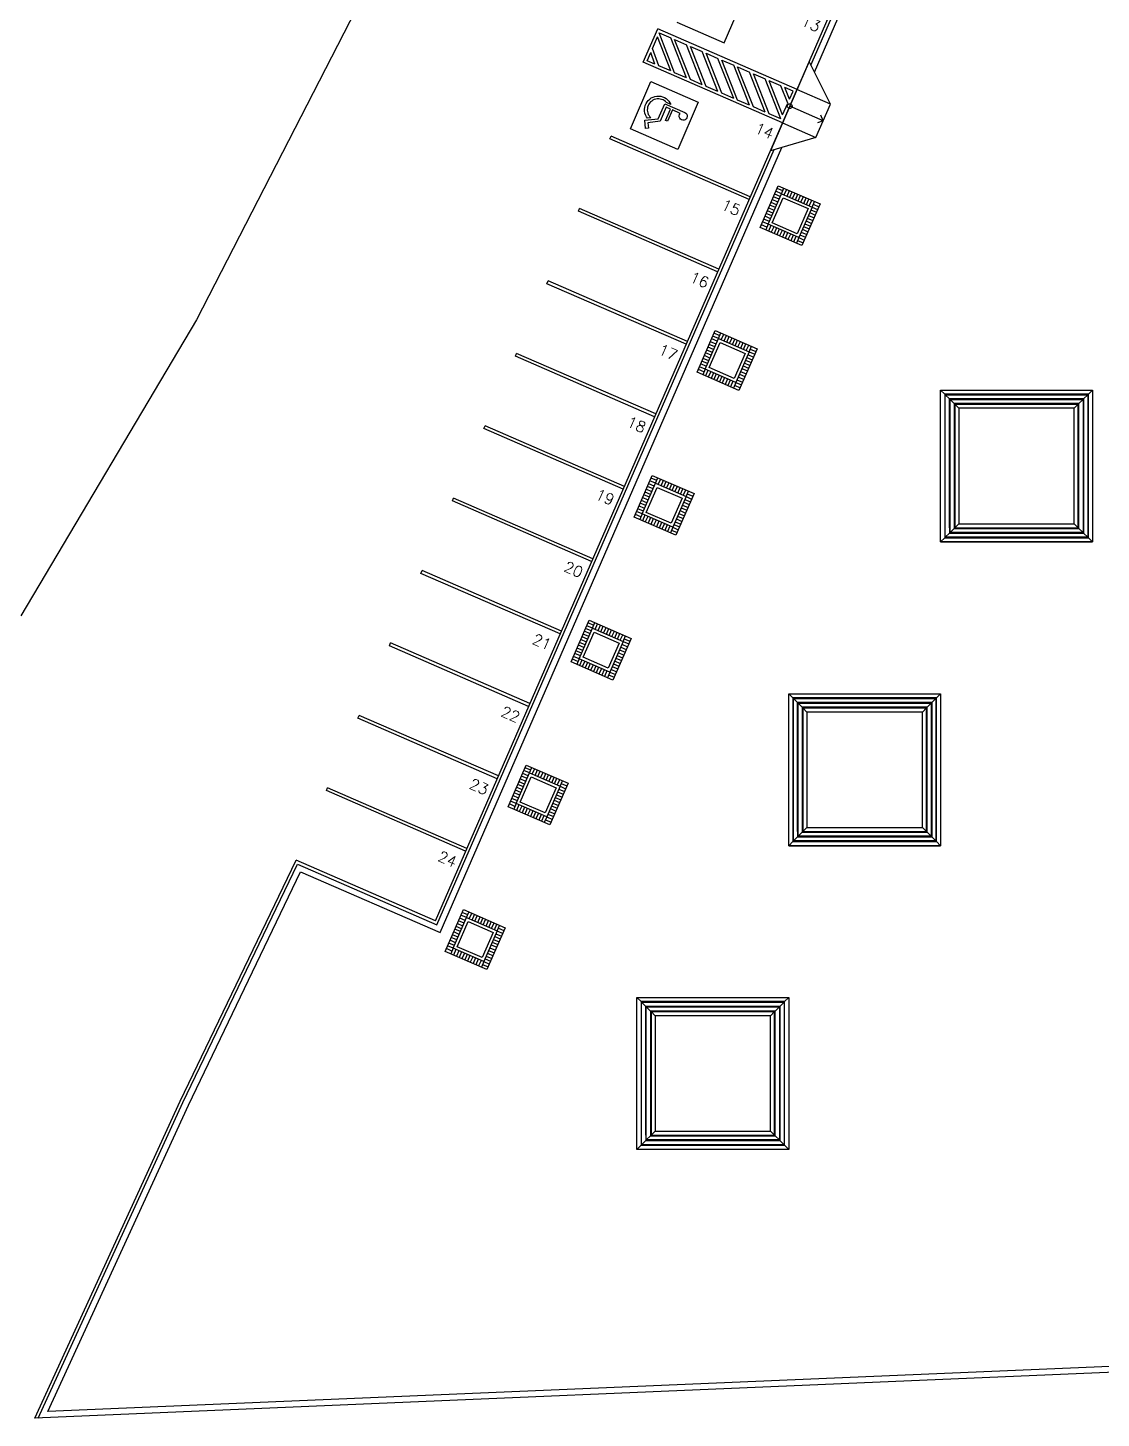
# Model space of a CAD drawing. Header units: inches. Extents: x 542650 to 544515, y 9574150 to 9574595.
# Drawn here: x 542708.08 to 542743.42, y 9574162.39 to 9574208.17 of the extents above; entities that cross this region are included whole.
import ezdxf
from ezdxf.enums import TextEntityAlignment as Align

# ---------------------------------------------------------------- set-up
doc = ezdxf.new("R2010")
doc.units = ezdxf.units.IN
doc.header["$MEASUREMENT"] = 0
doc.linetypes.add('CONTINUO', pattern=[0])
doc.layers.add('I-ARQ', color=8, linetype='Continuous')
doc.styles.add('COTA250', font='ROMANS.SHX')

msp = doc.modelspace()

# ---------------------------------------------------------------- linework, layer by layer
at = {"layer": 'I-ARQ', "linetype": 'CONTINUO'}
for p, q in [((542720.35, 9574211.621), (542713.629, 9574198.547)), ((542713.629, 9574198.547), (542707.851, 9574188.801)), ((542713.096, 9574172.827), (542716.912, 9574180.759)), ((542713.186, 9574172.784), (542716.963, 9574180.634)), ((542708.305, 9574162.389), (542713.096, 9574172.827)), ((542708.417, 9574162.394), (542713.186, 9574172.785)), ((542708.735, 9574162.607), (542713.367, 9574172.7)), ((542743.887, 9574163.903), (542708.305, 9574162.389))]:
    msp.add_line(p, q, dxfattribs=at)
at = {"layer": 'I-ARQ'}
for p, q in [((542731.003, 9574207.673), (542731.681, 9574209.232)), ((542721.497, 9574178.765), (542734.463, 9574208.566)), ((542729.444, 9574208.351), (542731.003, 9574207.673)), ((542733.863, 9574206.937), (542734.594, 9574208.618)), ((542733.98, 9574206.704), (542734.857, 9574208.722)), ((542728.342, 9574207.031), (542728.821, 9574208.131)), ((542733.408, 9574206.135), (542728.821, 9574208.131)), ((542729.376, 9574206.69), (542728.872, 9574207.999)), ((542728.872, 9574207.999), (542729.247, 9574207.837)), ((542728.647, 9574207.481), (542728.816, 9574207.87)), ((542728.857, 9574206.916), (542728.647, 9574207.481)), ((542729.246, 9574206.746), (542728.816, 9574207.87)), ((542729.765, 9574206.521), (542729.247, 9574207.837)), ((542729.895, 9574206.464), (542729.377, 9574207.78)), ((542729.377, 9574207.78), (542729.766, 9574207.611)), ((542730.284, 9574206.295), (542729.766, 9574207.611)), ((542729.895, 9574207.554), (542730.284, 9574207.385)), ((542730.413, 9574206.238), (542729.895, 9574207.554)), ((542732.929, 9574205.035), (542728.342, 9574207.031)), ((542728.473, 9574207.082), (542728.59, 9574207.351)), ((542728.727, 9574206.972), (542728.473, 9574207.082)), ((542728.727, 9574206.972), (542728.59, 9574207.351)), ((542730.802, 9574206.069), (542730.284, 9574207.385)), ((542730.414, 9574207.329), (542730.803, 9574207.159)), ((542730.932, 9574206.013), (542730.414, 9574207.329)), ((542731.321, 9574205.844), (542730.803, 9574207.159)), ((542730.933, 9574207.103), (542731.322, 9574206.934)), ((542731.451, 9574205.787), (542730.933, 9574207.103)), ((542729.246, 9574206.746), (542728.857, 9574206.916)), ((542729.765, 9574206.521), (542729.376, 9574206.69)), ((542731.84, 9574205.618), (542731.322, 9574206.934)), ((542731.451, 9574206.877), (542731.84, 9574206.708)), ((542731.969, 9574205.561), (542731.451, 9574206.877)), ((542732.359, 9574205.392), (542731.84, 9574206.708)), ((542731.97, 9574206.652), (542732.359, 9574206.482)), ((542732.488, 9574205.336), (542731.97, 9574206.652)), ((542727.918, 9574204.843), (542728.596, 9574206.402)), ((542728.596, 9574206.402), (542730.155, 9574205.724)), ((542730.284, 9574206.295), (542729.895, 9574206.464)), ((542730.802, 9574206.069), (542730.413, 9574206.238)), ((542732.877, 9574205.167), (542732.359, 9574206.482)), ((542732.878, 9574206.257), (542732.489, 9574206.426)), ((542732.932, 9574205.3), (542732.489, 9574206.426)), ((542733.102, 9574205.689), (542732.878, 9574206.257)), ((542733.405, 9574206.136), (542732.927, 9574205.036)), ((542733.274, 9574206.085), (542733.008, 9574206.2)), ((542733.158, 9574205.818), (542733.008, 9574206.2)), ((542733.158, 9574205.818), (542733.274, 9574206.085)), ((542730.155, 9574205.724), (542729.477, 9574204.165)), ((542731.321, 9574205.844), (542730.932, 9574206.013)), ((542731.84, 9574205.618), (542731.451, 9574205.787)), ((542732.932, 9574205.3), (542733.102, 9574205.689)), ((542732.359, 9574205.392), (542731.969, 9574205.561)), ((542732.875, 9574205.168), (542732.488, 9574205.336)), ((542732.875, 9574205.168), (542732.876, 9574205.17)), ((542729.477, 9574204.165), (542727.918, 9574204.843)), ((542721.655, 9574178.375), (542732.903, 9574204.229)), ((542727.245, 9574204.509), (542727.285, 9574204.601)), ((542731.83, 9574202.514), (542727.245, 9574204.509)), ((542731.869, 9574202.606), (542727.285, 9574204.601)), ((542721.551, 9574178.638), (542732.653, 9574204.155)), ((542732.192, 9574201.593), (542732.791, 9574202.969)), ((542732.192, 9574201.593), (542732.791, 9574202.969)), ((542732.934, 9574202.797), (542732.751, 9574202.877)), ((542732.791, 9574202.969), (542734.166, 9574202.37)), ((542732.791, 9574202.969), (542734.166, 9574202.37)), ((542732.894, 9574202.705), (542732.974, 9574202.889)), ((542732.986, 9574202.665), (542733.066, 9574202.849)), ((542731.869, 9574202.606), (542731.83, 9574202.514)), ((542732.455, 9574201.697), (542732.894, 9574202.705)), ((542732.455, 9574201.697), (542732.894, 9574202.705)), ((542732.735, 9574202.339), (542732.551, 9574202.418)), ((542732.587, 9574201.749), (542732.946, 9574202.574)), ((542732.775, 9574202.43), (542732.591, 9574202.51)), ((542732.814, 9574202.522), (542732.631, 9574202.602)), ((542732.854, 9574202.614), (542732.671, 9574202.693)), ((542732.894, 9574202.705), (542732.711, 9574202.785)), ((542732.894, 9574202.705), (542733.903, 9574202.267)), ((542732.894, 9574202.705), (542733.903, 9574202.267)), ((542732.946, 9574202.574), (542733.771, 9574202.215)), ((542733.078, 9574202.626), (542733.157, 9574202.809)), ((542733.169, 9574202.586), (542733.249, 9574202.769)), ((542733.261, 9574202.546), (542733.341, 9574202.729)), ((542733.353, 9574202.506), (542733.432, 9574202.689)), ((542733.444, 9574202.466), (542733.524, 9574202.649)), ((542733.444, 9574202.466), (542733.524, 9574202.649)), ((542733.536, 9574202.426), (542733.616, 9574202.61)), ((542733.628, 9574202.386), (542733.708, 9574202.57)), ((542733.72, 9574202.346), (542733.799, 9574202.53)), ((542733.811, 9574202.306), (542733.891, 9574202.49)), ((542733.903, 9574202.267), (542733.983, 9574202.45)), ((542726.207, 9574202.125), (542726.247, 9574202.216)), ((542730.792, 9574200.13), (542726.207, 9574202.125)), ((542730.832, 9574200.222), (542726.247, 9574202.216)), ((542732.535, 9574201.88), (542732.352, 9574201.96)), ((542732.575, 9574201.972), (542732.392, 9574202.052)), ((542732.615, 9574202.064), (542732.432, 9574202.143)), ((542732.655, 9574202.155), (542732.471, 9574202.235)), ((542732.695, 9574202.247), (542732.511, 9574202.327)), ((542733.771, 9574202.215), (542733.412, 9574201.389)), ((542733.903, 9574202.267), (542733.464, 9574201.258)), ((542733.903, 9574202.267), (542733.464, 9574201.258)), ((542734.166, 9574202.37), (542733.568, 9574200.995)), ((542734.166, 9574202.37), (542733.568, 9574200.995)), ((542733.783, 9574201.991), (542733.967, 9574201.912)), ((542733.823, 9574202.083), (542734.007, 9574202.003)), ((542733.863, 9574202.175), (542734.046, 9574202.095)), ((542733.903, 9574202.267), (542734.086, 9574202.187)), ((542733.943, 9574202.358), (542734.126, 9574202.278)), ((542733.568, 9574200.995), (542732.192, 9574201.593)), ((542733.568, 9574200.995), (542732.192, 9574201.593)), ((542732.415, 9574201.605), (542732.232, 9574201.685)), ((542732.455, 9574201.697), (542732.272, 9574201.777)), ((542732.495, 9574201.788), (542732.312, 9574201.868)), ((542732.455, 9574201.697), (542732.376, 9574201.513)), ((542733.464, 9574201.258), (542732.455, 9574201.697)), ((542733.464, 9574201.258), (542732.455, 9574201.697)), ((542732.547, 9574201.657), (542732.467, 9574201.473)), ((542732.639, 9574201.617), (542732.559, 9574201.434)), ((542733.412, 9574201.389), (542732.587, 9574201.749)), ((542732.73, 9574201.577), (542732.651, 9574201.394)), ((542732.822, 9574201.537), (542732.742, 9574201.354)), ((542732.914, 9574201.497), (542732.834, 9574201.314)), ((542733.584, 9574201.533), (542733.767, 9574201.453)), ((542733.624, 9574201.625), (542733.807, 9574201.545)), ((542733.664, 9574201.716), (542733.847, 9574201.637)), ((542733.703, 9574201.808), (542733.887, 9574201.728)), ((542733.743, 9574201.9), (542733.927, 9574201.82)), ((542733.006, 9574201.457), (542732.926, 9574201.274)), ((542733.006, 9574201.457), (542732.926, 9574201.274)), ((542733.097, 9574201.417), (542733.017, 9574201.234)), ((542733.189, 9574201.378), (542733.109, 9574201.194)), ((542733.281, 9574201.338), (542733.201, 9574201.154)), ((542733.372, 9574201.298), (542733.293, 9574201.114)), ((542733.464, 9574201.258), (542733.384, 9574201.074)), ((542733.424, 9574201.166), (542733.608, 9574201.086)), ((542733.464, 9574201.258), (542733.647, 9574201.178)), ((542733.504, 9574201.35), (542733.687, 9574201.27)), ((542733.544, 9574201.441), (542733.727, 9574201.361)), ((542725.17, 9574199.741), (542725.21, 9574199.832)), ((542729.755, 9574197.746), (542725.17, 9574199.741)), ((542729.795, 9574197.838), (542725.21, 9574199.832)), ((542730.118, 9574196.825), (542730.716, 9574198.2)), ((542730.118, 9574196.825), (542730.716, 9574198.2)), ((542730.381, 9574196.928), (542730.82, 9574197.937)), ((542730.381, 9574196.928), (542730.82, 9574197.937)), ((542730.74, 9574197.754), (542730.557, 9574197.833)), ((542730.78, 9574197.845), (542730.596, 9574197.925)), ((542730.82, 9574197.937), (542730.636, 9574198.017)), ((542730.86, 9574198.029), (542730.676, 9574198.109)), ((542730.716, 9574198.2), (542732.092, 9574197.602)), ((542730.716, 9574198.2), (542732.092, 9574197.602)), ((542730.82, 9574197.937), (542730.9, 9574198.121)), ((542730.82, 9574197.937), (542731.828, 9574197.498)), ((542730.82, 9574197.937), (542731.828, 9574197.498)), ((542730.911, 9574197.897), (542730.991, 9574198.081)), ((542731.003, 9574197.857), (542731.083, 9574198.041)), ((542731.095, 9574197.817), (542731.175, 9574198.001)), ((542731.187, 9574197.778), (542731.266, 9574197.961)), ((542731.278, 9574197.738), (542731.358, 9574197.921)), ((542731.37, 9574197.698), (542731.45, 9574197.881)), ((542731.37, 9574197.698), (542731.45, 9574197.881)), ((542731.462, 9574197.658), (542731.541, 9574197.841)), ((542724.133, 9574197.357), (542724.173, 9574197.448)), ((542728.718, 9574195.362), (542724.133, 9574197.357)), ((542728.758, 9574195.454), (542724.173, 9574197.448)), ((542730.54, 9574197.295), (542730.357, 9574197.375)), ((542730.58, 9574197.387), (542730.397, 9574197.467)), ((542730.62, 9574197.479), (542730.437, 9574197.558)), ((542730.66, 9574197.57), (542730.477, 9574197.65)), ((542730.512, 9574196.98), (542730.872, 9574197.806)), ((542730.7, 9574197.662), (542730.517, 9574197.742)), ((542730.872, 9574197.806), (542731.697, 9574197.446)), ((542731.697, 9574197.446), (542731.338, 9574196.621)), ((542731.828, 9574197.498), (542731.39, 9574196.49)), ((542731.828, 9574197.498), (542731.39, 9574196.49)), ((542732.092, 9574197.602), (542731.493, 9574196.226)), ((542732.092, 9574197.602), (542731.493, 9574196.226)), ((542731.553, 9574197.618), (542731.633, 9574197.801)), ((542731.645, 9574197.578), (542731.725, 9574197.761)), ((542731.737, 9574197.538), (542731.817, 9574197.722)), ((542731.789, 9574197.407), (542731.972, 9574197.327)), ((542731.828, 9574197.498), (542731.908, 9574197.682)), ((542731.828, 9574197.498), (542732.012, 9574197.418)), ((542731.868, 9574197.59), (542732.052, 9574197.51)), ((542730.341, 9574196.837), (542730.158, 9574196.917)), ((542730.381, 9574196.928), (542730.198, 9574197.008)), ((542730.421, 9574197.02), (542730.237, 9574197.1)), ((542730.461, 9574197.112), (542730.277, 9574197.192)), ((542730.381, 9574196.928), (542730.301, 9574196.745)), ((542730.501, 9574197.204), (542730.317, 9574197.283)), ((542731.39, 9574196.49), (542730.381, 9574196.928)), ((542731.39, 9574196.49), (542730.381, 9574196.928)), ((542731.338, 9574196.621), (542730.512, 9574196.98)), ((542731.589, 9574196.948), (542731.772, 9574196.868)), ((542731.629, 9574197.04), (542731.812, 9574196.96)), ((542731.669, 9574197.131), (542731.852, 9574197.052)), ((542731.709, 9574197.223), (542731.892, 9574197.143)), ((542731.749, 9574197.315), (542731.932, 9574197.235)), ((542731.493, 9574196.226), (542730.118, 9574196.825)), ((542731.493, 9574196.226), (542730.118, 9574196.825)), ((542730.473, 9574196.889), (542730.393, 9574196.705)), ((542730.564, 9574196.849), (542730.485, 9574196.665)), ((542730.656, 9574196.809), (542730.576, 9574196.625)), ((542730.748, 9574196.769), (542730.668, 9574196.585)), ((542730.839, 9574196.729), (542730.76, 9574196.546)), ((542730.931, 9574196.689), (542730.851, 9574196.506)), ((542730.931, 9574196.689), (542730.851, 9574196.506)), ((542731.023, 9574196.649), (542730.943, 9574196.466)), ((542731.114, 9574196.609), (542731.035, 9574196.426)), ((542731.206, 9574196.569), (542731.126, 9574196.386)), ((542731.298, 9574196.529), (542731.218, 9574196.346)), ((542731.39, 9574196.49), (542731.31, 9574196.306)), ((542731.39, 9574196.49), (542731.573, 9574196.41)), ((542731.429, 9574196.581), (542731.613, 9574196.502)), ((542731.469, 9574196.673), (542731.653, 9574196.593)), ((542731.509, 9574196.765), (542731.693, 9574196.685)), ((542731.549, 9574196.856), (542731.733, 9574196.777)), ((542731.35, 9574196.398), (542731.533, 9574196.318)), ((542738.134, 9574191.239), (542738.134, 9574196.239)), ((542738.134, 9574196.239), (542743.134, 9574196.239)), ((542743.134, 9574196.239), (542743.134, 9574191.239)), ((542723.096, 9574194.972), (542723.136, 9574195.064)), ((542727.721, 9574193.069), (542723.136, 9574195.064)), ((542727.681, 9574192.978), (542723.096, 9574194.972)), ((542728.043, 9574192.057), (542728.642, 9574193.432)), ((542728.043, 9574192.057), (542728.642, 9574193.432)), ((542728.745, 9574193.169), (542728.562, 9574193.249)), ((542728.785, 9574193.261), (542728.602, 9574193.34)), ((542728.642, 9574193.432), (542730.017, 9574192.834)), ((542728.642, 9574193.432), (542730.017, 9574192.834)), ((542728.745, 9574193.169), (542728.825, 9574193.352)), ((542728.837, 9574193.129), (542728.917, 9574193.312)), ((542728.929, 9574193.089), (542729.008, 9574193.272)), ((542729.02, 9574193.049), (542729.1, 9574193.233)), ((542728.306, 9574192.16), (542728.745, 9574193.169)), ((542728.306, 9574192.16), (542728.745, 9574193.169)), ((542728.546, 9574192.71), (542728.362, 9574192.79)), ((542728.586, 9574192.802), (542728.402, 9574192.882)), ((542728.438, 9574192.212), (542728.797, 9574193.037)), ((542728.626, 9574192.894), (542728.442, 9574192.974)), ((542728.665, 9574192.985), (542728.482, 9574193.065)), ((542728.705, 9574193.077), (542728.522, 9574193.157)), ((542728.745, 9574193.169), (542729.754, 9574192.73)), ((542728.745, 9574193.169), (542729.754, 9574192.73)), ((542728.797, 9574193.037), (542729.622, 9574192.678)), ((542729.112, 9574193.009), (542729.192, 9574193.193)), ((542729.204, 9574192.969), (542729.284, 9574193.153)), ((542729.295, 9574192.929), (542729.375, 9574193.113)), ((542729.295, 9574192.929), (542729.375, 9574193.113)), ((542729.387, 9574192.89), (542729.467, 9574193.073)), ((542730.017, 9574192.834), (542729.419, 9574191.458)), ((542730.017, 9574192.834), (542729.419, 9574191.458)), ((542729.479, 9574192.85), (542729.559, 9574193.033)), ((542729.571, 9574192.81), (542729.65, 9574192.993)), ((542729.662, 9574192.77), (542729.742, 9574192.953)), ((542729.754, 9574192.73), (542729.834, 9574192.913)), ((542729.794, 9574192.822), (542729.977, 9574192.742)), ((542722.058, 9574192.588), (542722.098, 9574192.68)), ((542726.643, 9574190.594), (542722.058, 9574192.588)), ((542726.683, 9574190.685), (542722.098, 9574192.68)), ((542728.346, 9574192.252), (542728.163, 9574192.332)), ((542728.386, 9574192.344), (542728.203, 9574192.423)), ((542728.426, 9574192.435), (542728.243, 9574192.515)), ((542728.466, 9574192.527), (542728.283, 9574192.607)), ((542728.506, 9574192.619), (542728.322, 9574192.698)), ((542729.622, 9574192.678), (542729.263, 9574191.853)), ((542729.754, 9574192.73), (542729.315, 9574191.721)), ((542729.754, 9574192.73), (542729.315, 9574191.721)), ((542729.594, 9574192.363), (542729.778, 9574192.283)), ((542729.634, 9574192.455), (542729.818, 9574192.375)), ((542729.674, 9574192.547), (542729.858, 9574192.467)), ((542729.714, 9574192.638), (542729.897, 9574192.559)), ((542729.754, 9574192.73), (542729.937, 9574192.65)), ((542729.419, 9574191.458), (542728.043, 9574192.057)), ((542729.419, 9574191.458), (542728.043, 9574192.057)), ((542728.267, 9574192.068), (542728.083, 9574192.148)), ((542728.306, 9574192.16), (542728.123, 9574192.24)), ((542728.306, 9574192.16), (542728.227, 9574191.977)), ((542729.315, 9574191.721), (542728.306, 9574192.16)), ((542729.315, 9574191.721), (542728.306, 9574192.16)), ((542728.398, 9574192.12), (542728.318, 9574191.937)), ((542728.49, 9574192.08), (542728.41, 9574191.897)), ((542729.263, 9574191.853), (542728.438, 9574192.212)), ((542728.582, 9574192.04), (542728.502, 9574191.857)), ((542728.673, 9574192.001), (542728.593, 9574191.817)), ((542728.765, 9574191.961), (542728.685, 9574191.777)), ((542728.857, 9574191.921), (542728.777, 9574191.737)), ((542728.857, 9574191.921), (542728.777, 9574191.737)), ((542728.948, 9574191.881), (542728.869, 9574191.697)), ((542729.395, 9574191.905), (542729.578, 9574191.825)), ((542729.435, 9574191.996), (542729.618, 9574191.917)), ((542729.475, 9574192.088), (542729.658, 9574192.008)), ((542729.515, 9574192.18), (542729.698, 9574192.1)), ((542729.554, 9574192.272), (542729.738, 9574192.192)), ((542729.04, 9574191.841), (542728.96, 9574191.658)), ((542729.132, 9574191.801), (542729.052, 9574191.618)), ((542729.223, 9574191.761), (542729.144, 9574191.578)), ((542729.315, 9574191.721), (542729.235, 9574191.538)), ((542729.275, 9574191.63), (542729.459, 9574191.55)), ((542729.315, 9574191.721), (542729.498, 9574191.642)), ((542729.355, 9574191.813), (542729.538, 9574191.733)), ((542738.134, 9574191.239), (542743.134, 9574191.239)), ((542743.134, 9574191.239), (542738.134, 9574191.239)), ((542721.021, 9574190.204), (542721.061, 9574190.296)), ((542725.606, 9574188.209), (542721.021, 9574190.204)), ((542725.646, 9574188.301), (542721.061, 9574190.296)), ((542725.969, 9574187.288), (542726.567, 9574188.664)), ((542725.969, 9574187.288), (542726.567, 9574188.664)), ((542726.567, 9574188.664), (542727.943, 9574188.065)), ((542726.567, 9574188.664), (542727.943, 9574188.065)), ((542726.232, 9574187.392), (542726.671, 9574188.401)), ((542726.232, 9574187.392), (542726.671, 9574188.401)), ((542726.364, 9574187.444), (542726.723, 9574188.269)), ((542726.551, 9574188.125), (542726.368, 9574188.205)), ((542726.591, 9574188.217), (542726.408, 9574188.297)), ((542726.631, 9574188.309), (542726.447, 9574188.389)), ((542726.671, 9574188.401), (542726.487, 9574188.48)), ((542726.711, 9574188.492), (542726.527, 9574188.572)), ((542726.671, 9574188.401), (542726.751, 9574188.584)), ((542726.671, 9574188.401), (542727.679, 9574187.962)), ((542726.671, 9574188.401), (542727.679, 9574187.962)), ((542726.723, 9574188.269), (542727.548, 9574187.91)), ((542726.762, 9574188.361), (542726.842, 9574188.544)), ((542726.854, 9574188.321), (542726.934, 9574188.504)), ((542726.946, 9574188.281), (542727.026, 9574188.464)), ((542727.038, 9574188.241), (542727.117, 9574188.424)), ((542727.129, 9574188.201), (542727.209, 9574188.384)), ((542727.221, 9574188.161), (542727.301, 9574188.345)), ((542727.221, 9574188.161), (542727.301, 9574188.345)), ((542727.313, 9574188.121), (542727.392, 9574188.305)), ((542727.404, 9574188.081), (542727.484, 9574188.265)), ((542727.496, 9574188.041), (542727.576, 9574188.225)), ((542719.984, 9574187.82), (542720.024, 9574187.912)), ((542719.984, 9574187.82), (542720.024, 9574187.912)), ((542724.569, 9574185.825), (542719.984, 9574187.82)), ((542724.569, 9574185.825), (542719.984, 9574187.82)), ((542724.609, 9574185.917), (542720.024, 9574187.912)), ((542724.609, 9574185.917), (542720.024, 9574187.912)), ((542726.352, 9574187.667), (542726.168, 9574187.747)), ((542726.392, 9574187.759), (542726.208, 9574187.838)), ((542726.431, 9574187.85), (542726.248, 9574187.93)), ((542726.471, 9574187.942), (542726.288, 9574188.022)), ((542726.511, 9574188.034), (542726.328, 9574188.114)), ((542727.548, 9574187.91), (542727.189, 9574187.085)), ((542727.679, 9574187.962), (542727.241, 9574186.953)), ((542727.679, 9574187.962), (542727.241, 9574186.953)), ((542727.943, 9574188.065), (542727.344, 9574186.69)), ((542727.943, 9574188.065), (542727.344, 9574186.69)), ((542727.588, 9574188.002), (542727.668, 9574188.185)), ((542727.6, 9574187.778), (542727.783, 9574187.699)), ((542727.64, 9574187.87), (542727.823, 9574187.79)), ((542727.679, 9574187.962), (542727.759, 9574188.145)), ((542727.679, 9574187.962), (542727.863, 9574187.882)), ((542727.719, 9574188.053), (542727.903, 9574187.974)), ((542727.344, 9574186.69), (542725.969, 9574187.288)), ((542727.344, 9574186.69), (542725.969, 9574187.288)), ((542726.192, 9574187.3), (542726.009, 9574187.38)), ((542726.232, 9574187.392), (542726.049, 9574187.472)), ((542726.272, 9574187.484), (542726.088, 9574187.563)), ((542726.312, 9574187.575), (542726.128, 9574187.655)), ((542726.232, 9574187.392), (542726.152, 9574187.208)), ((542727.241, 9574186.953), (542726.232, 9574187.392)), ((542727.241, 9574186.953), (542726.232, 9574187.392)), ((542726.324, 9574187.352), (542726.244, 9574187.169)), ((542726.415, 9574187.312), (542726.336, 9574187.129)), ((542727.189, 9574187.085), (542726.364, 9574187.444)), ((542727.4, 9574187.32), (542727.584, 9574187.24)), ((542727.44, 9574187.412), (542727.623, 9574187.332)), ((542727.48, 9574187.503), (542727.663, 9574187.423)), ((542727.52, 9574187.595), (542727.703, 9574187.515)), ((542727.56, 9574187.687), (542727.743, 9574187.607)), ((542726.507, 9574187.272), (542726.427, 9574187.089)), ((542726.599, 9574187.232), (542726.519, 9574187.049)), ((542726.69, 9574187.192), (542726.611, 9574187.009)), ((542726.782, 9574187.153), (542726.702, 9574186.969)), ((542726.782, 9574187.153), (542726.702, 9574186.969)), ((542726.874, 9574187.113), (542726.794, 9574186.929)), ((542726.966, 9574187.073), (542726.886, 9574186.889)), ((542727.057, 9574187.033), (542726.977, 9574186.849)), ((542727.149, 9574186.993), (542727.069, 9574186.81)), ((542727.241, 9574186.953), (542727.161, 9574186.77)), ((542727.201, 9574186.861), (542727.384, 9574186.782)), ((542727.241, 9574186.953), (542727.424, 9574186.873)), ((542727.281, 9574187.045), (542727.464, 9574186.965)), ((542727.32, 9574187.136), (542727.504, 9574187.057)), ((542727.36, 9574187.228), (542727.544, 9574187.148)), ((542733.134, 9574181.239), (542733.134, 9574186.239)), ((542733.134, 9574186.239), (542738.134, 9574186.239)), ((542738.134, 9574186.239), (542738.134, 9574181.239)), ((542718.947, 9574185.436), (542718.987, 9574185.528)), ((542723.572, 9574183.533), (542718.987, 9574185.528)), ((542723.532, 9574183.441), (542718.947, 9574185.436)), ((542723.894, 9574182.52), (542724.493, 9574183.895)), ((542723.894, 9574182.52), (542724.493, 9574183.895)), ((542724.157, 9574182.624), (542724.596, 9574183.632)), ((542724.157, 9574182.624), (542724.596, 9574183.632)), ((542724.556, 9574183.541), (542724.373, 9574183.62)), ((542724.596, 9574183.632), (542724.413, 9574183.712)), ((542724.636, 9574183.724), (542724.453, 9574183.804)), ((542724.493, 9574183.895), (542725.868, 9574183.297)), ((542724.493, 9574183.895), (542725.868, 9574183.297)), ((542724.596, 9574183.632), (542724.676, 9574183.816)), ((542724.596, 9574183.632), (542725.605, 9574183.193)), ((542724.596, 9574183.632), (542725.605, 9574183.193)), ((542724.688, 9574183.592), (542724.768, 9574183.776)), ((542724.78, 9574183.552), (542724.859, 9574183.736)), ((542724.871, 9574183.513), (542724.951, 9574183.696)), ((542724.963, 9574183.473), (542725.043, 9574183.656)), ((542725.055, 9574183.433), (542725.135, 9574183.616)), ((542724.357, 9574183.082), (542724.174, 9574183.162)), ((542724.397, 9574183.174), (542724.213, 9574183.254)), ((542724.437, 9574183.265), (542724.253, 9574183.345)), ((542724.289, 9574182.675), (542724.648, 9574183.501)), ((542724.477, 9574183.357), (542724.293, 9574183.437)), ((542724.517, 9574183.449), (542724.333, 9574183.529)), ((542724.648, 9574183.501), (542725.473, 9574183.142)), ((542725.146, 9574183.393), (542725.226, 9574183.576)), ((542725.146, 9574183.393), (542725.226, 9574183.576)), ((542725.605, 9574183.193), (542725.166, 9574182.185)), ((542725.605, 9574183.193), (542725.166, 9574182.185)), ((542725.238, 9574183.353), (542725.318, 9574183.536)), ((542725.868, 9574183.297), (542725.27, 9574181.922)), ((542725.868, 9574183.297), (542725.27, 9574181.922)), ((542725.33, 9574183.313), (542725.41, 9574183.497)), ((542725.422, 9574183.273), (542725.501, 9574183.457)), ((542725.513, 9574183.233), (542725.593, 9574183.417)), ((542725.605, 9574183.193), (542725.685, 9574183.377)), ((542725.605, 9574183.193), (542725.788, 9574183.114)), ((542725.645, 9574183.285), (542725.828, 9574183.205)), ((542717.91, 9574183.052), (542717.949, 9574183.143)), ((542722.494, 9574181.057), (542717.91, 9574183.052)), ((542722.534, 9574181.149), (542717.949, 9574183.143)), ((542724.157, 9574182.624), (542723.974, 9574182.703)), ((542724.197, 9574182.715), (542724.014, 9574182.795)), ((542724.237, 9574182.807), (542724.054, 9574182.887)), ((542724.277, 9574182.899), (542724.094, 9574182.978)), ((542724.317, 9574182.99), (542724.134, 9574183.07)), ((542725.473, 9574183.142), (542725.114, 9574182.316)), ((542725.405, 9574182.735), (542725.589, 9574182.655)), ((542725.445, 9574182.827), (542725.629, 9574182.747)), ((542725.485, 9574182.918), (542725.669, 9574182.839)), ((542725.525, 9574183.01), (542725.709, 9574182.93)), ((542725.565, 9574183.102), (542725.748, 9574183.022)), ((542725.27, 9574181.922), (542723.894, 9574182.52)), ((542725.27, 9574181.922), (542723.894, 9574182.52)), ((542724.118, 9574182.532), (542723.934, 9574182.612)), ((542724.157, 9574182.624), (542724.078, 9574182.44)), ((542725.166, 9574182.185), (542724.157, 9574182.624)), ((542725.166, 9574182.185), (542724.157, 9574182.624)), ((542724.249, 9574182.584), (542724.169, 9574182.4)), ((542724.341, 9574182.544), (542724.261, 9574182.36)), ((542725.114, 9574182.316), (542724.289, 9574182.675)), ((542724.433, 9574182.504), (542724.353, 9574182.321)), ((542724.524, 9574182.464), (542724.444, 9574182.281)), ((542724.616, 9574182.424), (542724.536, 9574182.241)), ((542724.708, 9574182.384), (542724.628, 9574182.201)), ((542724.708, 9574182.384), (542724.628, 9574182.201)), ((542724.799, 9574182.344), (542724.72, 9574182.161)), ((542724.891, 9574182.304), (542724.811, 9574182.121)), ((542724.983, 9574182.265), (542724.903, 9574182.081)), ((542725.206, 9574182.276), (542725.389, 9574182.197)), ((542725.246, 9574182.368), (542725.429, 9574182.288)), ((542725.286, 9574182.46), (542725.469, 9574182.38)), ((542725.326, 9574182.552), (542725.509, 9574182.472)), ((542725.366, 9574182.643), (542725.549, 9574182.563)), ((542725.074, 9574182.225), (542724.995, 9574182.041)), ((542725.166, 9574182.185), (542725.086, 9574182.001)), ((542725.126, 9574182.093), (542725.31, 9574182.013)), ((542725.166, 9574182.185), (542725.35, 9574182.105)), ((542733.134, 9574181.239), (542738.134, 9574181.239)), ((542738.134, 9574181.239), (542733.134, 9574181.239)), ((542738.134, 9574181.239), (542733.134, 9574181.239)), ((542716.872, 9574180.668), (542716.912, 9574180.759)), ((542721.497, 9574178.765), (542716.912, 9574180.759)), ((542716.963, 9574180.634), (542721.551, 9574178.638)), ((542713.366, 9574172.697), (542717.059, 9574180.374)), ((542717.059, 9574180.374), (542721.655, 9574178.375)), ((542721.822, 9574177.757), (542722.42, 9574179.132)), ((542721.822, 9574177.757), (542722.42, 9574179.132)), ((542722.564, 9574178.961), (542722.38, 9574179.04)), ((542722.42, 9574179.132), (542723.796, 9574178.534)), ((542722.42, 9574179.132), (542723.796, 9574178.534)), ((542722.524, 9574178.869), (542722.604, 9574179.052)), ((542722.085, 9574177.86), (542722.524, 9574178.869)), ((542722.085, 9574177.86), (542722.524, 9574178.869)), ((542722.364, 9574178.502), (542722.181, 9574178.582)), ((542722.217, 9574177.912), (542722.576, 9574178.737)), ((542722.404, 9574178.594), (542722.221, 9574178.674)), ((542722.444, 9574178.685), (542722.261, 9574178.765)), ((542722.484, 9574178.777), (542722.301, 9574178.857)), ((542722.524, 9574178.869), (542722.341, 9574178.949)), ((542722.524, 9574178.869), (542723.533, 9574178.43)), ((542722.524, 9574178.869), (542723.533, 9574178.43)), ((542722.576, 9574178.737), (542723.401, 9574178.378)), ((542722.616, 9574178.829), (542722.695, 9574179.012)), ((542722.707, 9574178.789), (542722.787, 9574178.972)), ((542722.799, 9574178.749), (542722.879, 9574178.933)), ((542722.891, 9574178.709), (542722.971, 9574178.893)), ((542722.982, 9574178.669), (542723.062, 9574178.853)), ((542723.074, 9574178.629), (542723.154, 9574178.813)), ((542723.074, 9574178.629), (542723.154, 9574178.813)), ((542723.166, 9574178.59), (542723.246, 9574178.773)), ((542723.258, 9574178.55), (542723.337, 9574178.733)), ((542723.349, 9574178.51), (542723.429, 9574178.693)), ((542723.441, 9574178.47), (542723.521, 9574178.653)), ((542723.533, 9574178.43), (542723.612, 9574178.613)), ((542722.165, 9574178.044), (542721.981, 9574178.123)), ((542722.205, 9574178.135), (542722.021, 9574178.215)), ((542722.245, 9574178.227), (542722.061, 9574178.307)), ((542722.285, 9574178.319), (542722.101, 9574178.398)), ((542722.324, 9574178.41), (542722.141, 9574178.49)), ((542723.401, 9574178.378), (542723.042, 9574177.553)), ((542723.533, 9574178.43), (542723.094, 9574177.421)), ((542723.533, 9574178.43), (542723.094, 9574177.421)), ((542723.796, 9574178.534), (542723.197, 9574177.158)), ((542723.796, 9574178.534), (542723.197, 9574177.158)), ((542723.413, 9574178.155), (542723.596, 9574178.075)), ((542723.453, 9574178.247), (542723.636, 9574178.167)), ((542723.493, 9574178.338), (542723.676, 9574178.259)), ((542723.533, 9574178.43), (542723.716, 9574178.35)), ((542723.573, 9574178.522), (542723.756, 9574178.442)), ((542723.197, 9574177.158), (542721.822, 9574177.757)), ((542723.197, 9574177.158), (542721.822, 9574177.757)), ((542722.045, 9574177.768), (542721.862, 9574177.848)), ((542722.085, 9574177.86), (542721.902, 9574177.94)), ((542722.125, 9574177.952), (542721.942, 9574178.032)), ((542722.085, 9574177.86), (542722.005, 9574177.677)), ((542723.094, 9574177.421), (542722.085, 9574177.86)), ((542723.094, 9574177.421), (542722.085, 9574177.86)), ((542722.177, 9574177.82), (542722.097, 9574177.637)), ((542722.268, 9574177.78), (542722.189, 9574177.597)), ((542723.042, 9574177.553), (542722.217, 9574177.912)), ((542722.36, 9574177.74), (542722.28, 9574177.557)), ((542722.452, 9574177.701), (542722.372, 9574177.517)), ((542723.213, 9574177.696), (542723.397, 9574177.617)), ((542723.253, 9574177.788), (542723.437, 9574177.708)), ((542723.293, 9574177.88), (542723.477, 9574177.8)), ((542723.333, 9574177.972), (542723.517, 9574177.892)), ((542723.373, 9574178.063), (542723.556, 9574177.983)), ((542722.544, 9574177.661), (542722.464, 9574177.477)), ((542722.635, 9574177.621), (542722.555, 9574177.437)), ((542722.635, 9574177.621), (542722.555, 9574177.437)), ((542722.727, 9574177.581), (542722.647, 9574177.398)), ((542722.819, 9574177.541), (542722.739, 9574177.358)), ((542722.91, 9574177.501), (542722.831, 9574177.318)), ((542723.002, 9574177.461), (542722.922, 9574177.278)), ((542723.094, 9574177.421), (542723.014, 9574177.238)), ((542723.054, 9574177.33), (542723.237, 9574177.25)), ((542723.094, 9574177.421), (542723.277, 9574177.342)), ((542723.134, 9574177.513), (542723.317, 9574177.433)), ((542723.174, 9574177.605), (542723.357, 9574177.525)), ((542728.134, 9574171.239), (542728.134, 9574176.239)), ((542728.134, 9574176.239), (542733.134, 9574176.239)), ((542733.134, 9574176.239), (542733.134, 9574171.239)), ((542733.134, 9574171.239), (542728.134, 9574171.239)), ((542743.71, 9574164.095), (542708.735, 9574162.607))]:
    msp.add_line(p, q, dxfattribs=at)
at = {"layer": 'I-ARQ', "linetype": 'Continuous', "ltscale": 3}
for p, q in [((542733.804, 9574207.053), (542732.528, 9574204.119)), ((542734.506, 9574205.658), (542733.804, 9574207.053)), ((542734.506, 9574205.658), (542733.405, 9574206.136)), ((542734.027, 9574204.557), (542734.506, 9574205.658)), ((542734.266, 9574205.107), (542733.166, 9574205.586)), ((542734.266, 9574205.107), (542734.193, 9574205.294)), ((542732.927, 9574205.036), (542734.027, 9574204.557)), ((542734.266, 9574205.107), (542734.08, 9574205.034)), ((542734.027, 9574204.557), (542732.528, 9574204.119))]:
    msp.add_line(p, q, dxfattribs=at)
at = {"layer": 'I-ARQ', "ltscale": 10}
for p, q in [((542738.269, 9574196.104), (542738.134, 9574196.239)), ((542738.134, 9574191.239), (542738.134, 9574196.239)), ((542738.134, 9574196.239), (542743.134, 9574196.239)), ((542742.999, 9574196.104), (542738.269, 9574196.104)), ((542738.269, 9574196.104), (542738.269, 9574191.374)), ((542738.424, 9574195.949), (542738.289, 9574196.084)), ((542738.289, 9574191.394), (542738.289, 9574196.084)), ((542738.289, 9574196.084), (542742.979, 9574196.084)), ((542742.689, 9574196.239), (542742.824, 9574196.239)), ((542742.844, 9574196.239), (542742.979, 9574196.239)), ((542742.844, 9574195.949), (542742.979, 9574196.084)), ((542742.979, 9574196.084), (542742.979, 9574191.394)), ((542742.999, 9574196.104), (542743.134, 9574196.239)), ((542742.999, 9574196.239), (542743.134, 9574196.239)), ((542742.999, 9574191.374), (542742.999, 9574196.104)), ((542743.134, 9574196.239), (542743.134, 9574196.104)), ((542743.134, 9574196.239), (542743.134, 9574191.239)), ((542738.424, 9574191.704), (542738.424, 9574195.949)), ((542738.424, 9574195.949), (542742.669, 9574195.949)), ((542742.844, 9574195.949), (542738.424, 9574195.949)), ((542738.424, 9574195.949), (542738.424, 9574191.529)), ((542738.579, 9574195.794), (542738.444, 9574195.929)), ((542738.444, 9574191.549), (542738.444, 9574195.929)), ((542738.444, 9574195.929), (542742.824, 9574195.929)), ((542742.689, 9574195.794), (542738.579, 9574195.794)), ((542738.579, 9574195.794), (542738.579, 9574191.684)), ((542738.599, 9574195.774), (542738.734, 9574195.639)), ((542738.599, 9574191.704), (542738.599, 9574195.774)), ((542738.599, 9574195.774), (542742.669, 9574195.774)), ((542742.669, 9574195.774), (542738.599, 9574195.774)), ((542738.599, 9574195.774), (542738.599, 9574191.704)), ((542742.534, 9574195.639), (542738.734, 9574195.639)), ((542738.734, 9574195.639), (542738.734, 9574191.839)), ((542742.669, 9574195.774), (542742.534, 9574195.639)), ((542742.534, 9574191.839), (542742.534, 9574195.639)), ((542742.669, 9574191.704), (542742.669, 9574195.774)), ((542742.689, 9574195.794), (542742.824, 9574195.929)), ((542742.689, 9574191.684), (542742.689, 9574195.794)), ((542742.709, 9574195.949), (542742.844, 9574195.949)), ((542742.824, 9574195.929), (542742.824, 9574191.549)), ((542742.844, 9574191.529), (542742.844, 9574195.949)), ((542742.844, 9574195.949), (542742.844, 9574191.529)), ((542738.134, 9574191.704), (542738.134, 9574191.839)), ((542738.424, 9574191.529), (542738.289, 9574191.394)), ((542738.424, 9574191.529), (542742.844, 9574191.529)), ((542738.579, 9574191.684), (542738.444, 9574191.549)), ((542742.824, 9574191.549), (542738.444, 9574191.549)), ((542738.444, 9574191.549), (542738.444, 9574191.549)), ((542738.579, 9574191.684), (542742.689, 9574191.684)), ((542738.579, 9574191.684), (542738.579, 9574191.684)), ((542738.599, 9574191.704), (542738.734, 9574191.839)), ((542738.599, 9574191.704), (542742.669, 9574191.704)), ((542742.844, 9574191.529), (542738.599, 9574191.529)), ((542738.734, 9574191.839), (542742.534, 9574191.839)), ((542738.734, 9574191.839), (542738.734, 9574191.839)), ((542742.669, 9574191.704), (542742.534, 9574191.839)), ((542742.689, 9574191.684), (542742.824, 9574191.549)), ((542742.844, 9574191.529), (542742.979, 9574191.394)), ((542738.269, 9574191.374), (542738.134, 9574191.239)), ((542738.134, 9574191.239), (542738.134, 9574191.374)), ((542738.269, 9574191.239), (542738.134, 9574191.239)), ((542743.134, 9574191.239), (542738.134, 9574191.239)), ((542738.269, 9574191.374), (542742.999, 9574191.374)), ((542742.979, 9574191.394), (542738.289, 9574191.394)), ((542742.999, 9574191.374), (542743.134, 9574191.239)), ((542733.269, 9574186.104), (542733.134, 9574186.239)), ((542733.134, 9574181.239), (542733.134, 9574186.239)), ((542733.134, 9574186.239), (542738.134, 9574186.239)), ((542737.999, 9574186.104), (542733.269, 9574186.104)), ((542733.269, 9574186.104), (542733.269, 9574181.374)), ((542733.424, 9574185.949), (542733.289, 9574186.084)), ((542733.289, 9574181.394), (542733.289, 9574186.084)), ((542733.289, 9574186.084), (542737.979, 9574186.084)), ((542733.424, 9574181.704), (542733.424, 9574185.949)), ((542733.424, 9574185.949), (542737.669, 9574185.949)), ((542737.844, 9574185.949), (542733.424, 9574185.949)), ((542733.424, 9574185.949), (542733.424, 9574181.529)), ((542733.579, 9574185.794), (542733.444, 9574185.929)), ((542733.444, 9574181.549), (542733.444, 9574185.929)), ((542733.444, 9574185.929), (542737.824, 9574185.929)), ((542737.689, 9574186.239), (542737.824, 9574186.239)), ((542737.689, 9574185.794), (542737.824, 9574185.929)), ((542737.709, 9574185.949), (542737.844, 9574185.949)), ((542737.824, 9574185.929), (542737.824, 9574181.549)), ((542737.844, 9574186.239), (542737.979, 9574186.239)), ((542737.844, 9574185.949), (542737.979, 9574186.084)), ((542737.844, 9574181.529), (542737.844, 9574185.949)), ((542737.844, 9574185.949), (542737.844, 9574181.529)), ((542737.979, 9574186.084), (542737.979, 9574181.394)), ((542737.999, 9574186.104), (542738.134, 9574186.239)), ((542737.999, 9574186.239), (542738.134, 9574186.239)), ((542737.999, 9574181.374), (542737.999, 9574186.104)), ((542738.134, 9574186.239), (542738.134, 9574186.104)), ((542738.134, 9574186.239), (542738.134, 9574181.239)), ((542737.689, 9574185.794), (542733.579, 9574185.794)), ((542733.579, 9574185.794), (542733.579, 9574181.684)), ((542733.599, 9574185.774), (542733.734, 9574185.639)), ((542733.599, 9574181.704), (542733.599, 9574185.774)), ((542733.599, 9574185.774), (542737.669, 9574185.774)), ((542737.669, 9574185.774), (542733.599, 9574185.774)), ((542733.599, 9574185.774), (542733.599, 9574181.704)), ((542737.534, 9574185.639), (542733.734, 9574185.639)), ((542733.734, 9574185.639), (542733.734, 9574181.839)), ((542737.669, 9574185.774), (542737.534, 9574185.639)), ((542737.534, 9574181.839), (542737.534, 9574185.639)), ((542737.669, 9574181.704), (542737.669, 9574185.774)), ((542737.689, 9574181.684), (542737.689, 9574185.794)), ((542733.134, 9574181.704), (542733.134, 9574181.839)), ((542733.599, 9574181.704), (542733.734, 9574181.839)), ((542733.734, 9574181.839), (542737.534, 9574181.839)), ((542733.734, 9574181.839), (542733.734, 9574181.839)), ((542737.669, 9574181.704), (542737.534, 9574181.839)), ((542733.269, 9574181.374), (542733.134, 9574181.239)), ((542733.134, 9574181.239), (542733.134, 9574181.374)), ((542733.269, 9574181.374), (542737.999, 9574181.374)), ((542733.424, 9574181.529), (542733.289, 9574181.394)), ((542737.979, 9574181.394), (542733.289, 9574181.394)), ((542733.424, 9574181.529), (542737.844, 9574181.529)), ((542733.579, 9574181.684), (542733.444, 9574181.549)), ((542737.824, 9574181.549), (542733.444, 9574181.549)), ((542733.444, 9574181.549), (542733.444, 9574181.549)), ((542733.579, 9574181.684), (542737.689, 9574181.684)), ((542733.579, 9574181.684), (542733.579, 9574181.684)), ((542733.599, 9574181.704), (542737.669, 9574181.704)), ((542737.844, 9574181.529), (542733.599, 9574181.529)), ((542737.689, 9574181.684), (542737.824, 9574181.549)), ((542737.844, 9574181.529), (542737.979, 9574181.394)), ((542737.999, 9574181.374), (542738.134, 9574181.239)), ((542733.269, 9574181.239), (542733.134, 9574181.239)), ((542738.134, 9574181.239), (542733.134, 9574181.239)), ((542728.269, 9574176.104), (542728.134, 9574176.239)), ((542728.134, 9574171.239), (542728.134, 9574176.239)), ((542728.134, 9574176.239), (542733.134, 9574176.239)), ((542732.999, 9574176.104), (542728.269, 9574176.104)), ((542728.269, 9574176.104), (542728.269, 9574171.374)), ((542728.424, 9574175.949), (542728.289, 9574176.084)), ((542728.289, 9574171.394), (542728.289, 9574176.084)), ((542728.289, 9574176.084), (542732.979, 9574176.084)), ((542728.424, 9574171.704), (542728.424, 9574175.949)), ((542728.424, 9574175.949), (542732.669, 9574175.949)), ((542732.844, 9574175.949), (542728.424, 9574175.949)), ((542728.424, 9574175.949), (542728.424, 9574171.529)), ((542728.579, 9574175.794), (542728.444, 9574175.929)), ((542728.444, 9574171.549), (542728.444, 9574175.929)), ((542728.444, 9574175.929), (542732.824, 9574175.929)), ((542732.689, 9574176.239), (542732.824, 9574176.239)), ((542732.689, 9574175.794), (542732.824, 9574175.929)), ((542732.709, 9574175.949), (542732.844, 9574175.949)), ((542732.824, 9574175.929), (542732.824, 9574171.549)), ((542732.844, 9574176.239), (542732.979, 9574176.239)), ((542732.844, 9574175.949), (542732.979, 9574176.084)), ((542732.844, 9574171.529), (542732.844, 9574175.949)), ((542732.844, 9574175.949), (542732.844, 9574171.529)), ((542732.979, 9574176.084), (542732.979, 9574171.394)), ((542732.999, 9574176.104), (542733.134, 9574176.239)), ((542732.999, 9574176.239), (542733.134, 9574176.239)), ((542732.999, 9574171.374), (542732.999, 9574176.104)), ((542733.134, 9574176.239), (542733.134, 9574176.104)), ((542733.134, 9574176.239), (542733.134, 9574171.239)), ((542732.689, 9574175.794), (542728.579, 9574175.794)), ((542728.579, 9574175.794), (542728.579, 9574171.684)), ((542728.599, 9574175.774), (542728.734, 9574175.639)), ((542728.599, 9574171.704), (542728.599, 9574175.774)), ((542728.599, 9574175.774), (542732.669, 9574175.774)), ((542732.669, 9574175.774), (542728.599, 9574175.774)), ((542728.599, 9574175.774), (542728.599, 9574171.704)), ((542732.534, 9574175.639), (542728.734, 9574175.639)), ((542728.734, 9574175.639), (542728.734, 9574171.839)), ((542732.669, 9574175.774), (542732.534, 9574175.639)), ((542732.534, 9574171.839), (542732.534, 9574175.639)), ((542732.669, 9574171.704), (542732.669, 9574175.774)), ((542732.689, 9574171.684), (542732.689, 9574175.794)), ((542728.134, 9574171.704), (542728.134, 9574171.839)), ((542728.599, 9574171.704), (542728.734, 9574171.839)), ((542728.734, 9574171.839), (542732.534, 9574171.839)), ((542728.734, 9574171.839), (542728.734, 9574171.839)), ((542732.669, 9574171.704), (542732.534, 9574171.839)), ((542728.269, 9574171.374), (542728.134, 9574171.239)), ((542728.134, 9574171.239), (542728.134, 9574171.374)), ((542728.269, 9574171.374), (542732.999, 9574171.374)), ((542728.424, 9574171.529), (542728.289, 9574171.394)), ((542732.979, 9574171.394), (542728.289, 9574171.394)), ((542728.424, 9574171.529), (542732.844, 9574171.529)), ((542728.579, 9574171.684), (542728.444, 9574171.549)), ((542732.824, 9574171.549), (542728.444, 9574171.549)), ((542728.444, 9574171.549), (542728.444, 9574171.549)), ((542728.579, 9574171.684), (542732.689, 9574171.684)), ((542728.579, 9574171.684), (542728.579, 9574171.684)), ((542728.599, 9574171.704), (542732.669, 9574171.704)), ((542732.844, 9574171.529), (542728.599, 9574171.529)), ((542732.689, 9574171.684), (542732.824, 9574171.549)), ((542732.844, 9574171.529), (542732.979, 9574171.394)), ((542732.999, 9574171.374), (542733.134, 9574171.239)), ((542728.269, 9574171.239), (542728.134, 9574171.239)), ((542733.134, 9574171.239), (542728.134, 9574171.239))]:
    msp.add_line(p, q, dxfattribs=at)
at = {"layer": 'I-ARQ'}
for points in [[(542729.253, 9574205.641), (542729.11, 9574205.703, 1.067989), (542728.597, 9574205.2), (542728.485, 9574205.187, -1.151299)], [(542729.077, 9574205.118), (542729.239, 9574205.49), (542729.101, 9574205.55), (542728.9, 9574205.09), (542728.491, 9574205.043), (542728.511, 9574204.864), (542728.422, 9574204.854), (542728.391, 9574205.122), (542728.839, 9574205.173), (542729.054, 9574205.668), (542729.714, 9574205.381, -3.146264), (542729.562, 9574205.349), (542729.305, 9574205.461), (542729.143, 9574205.089)]]:
    msp.add_lwpolyline(points, format="xyb", close=True, dxfattribs=at)
at = {"layer": 'I-ARQ', "linetype": 'Continuous', "ltscale": 3}
msp.add_circle((542733.166, 9574205.586), 0.0798, dxfattribs=at)

# ---------------------------------------------------------------- texts
at = {"layer": 'I-ARQ', "style": 'COTA250'}
for s, p in [('13', (542733.867, 9574208.305)), ('14', (542732.333, 9574204.774)), ('15', (542731.234, 9574202.253)), ('16', (542730.197, 9574199.869)), ('17', (542729.16, 9574197.485)), ('18', (542728.122, 9574195.101)), ('19', (542727.085, 9574192.717)), ('20', (542726.048, 9574190.332)), ('21', (542725.011, 9574187.948)), ('22', (542723.973, 9574185.564)), ('23', (542722.936, 9574183.18)), ('24', (542721.899, 9574180.796))]:
    msp.add_text(s, height=0.36, rotation=336.4881, dxfattribs=at).set_placement(p, align=Align.MIDDLE_CENTER)

doc.saveas('drawing.dxf')
